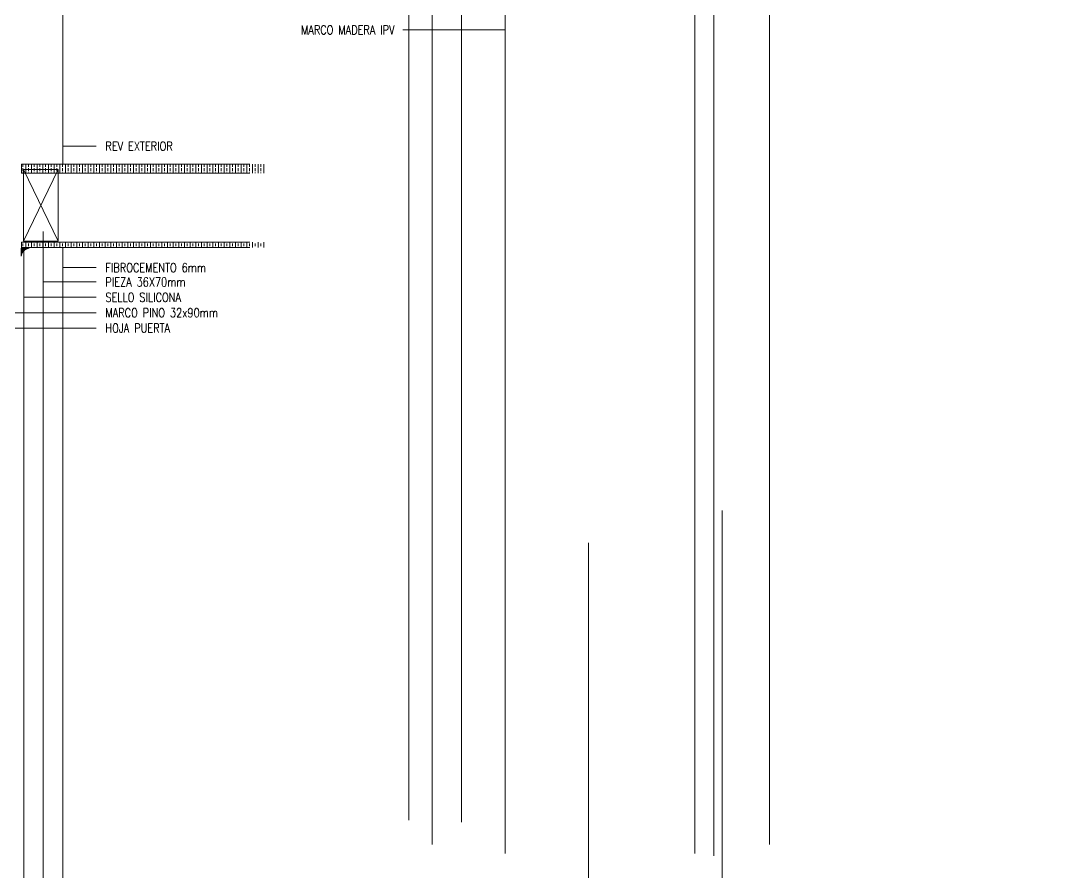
# Model space of a CAD drawing. Header units: metres. Extents: x -2 to 690, y -116 to 73.
# Drawn here: x 154.706 to 155.871, y 28.375 to 29.328 of the extents above; entities that cross this region are included whole.
import ezdxf

# ---------------------------------------------------------------- set-up
doc = ezdxf.new("R2010")
doc.units = ezdxf.units.M
doc.header["$LTSCALE"] = 5
doc.header["$MEASUREMENT"] = 0
doc.layers.get('0').update_dxf_attribs({"color": 30})
for name, color, linetype, lineweight in [('A-ANNO-SYMB', 3, 'Continuous', 18), ('A-ANNO-TEXT', 3, 'Continuous', 18), ('A-DETL-PATT', 8, 'Continuous', 18), ('A-WALL-STUD', 3, 'Continuous', 18)]:
    doc.layers.add(name, color=color, linetype=linetype, lineweight=lineweight)
doc.styles.add('E-ROMANS', font='romans.shx', dxfattribs={"width": 0.8})
doc.dimstyles.new('E-0100_TICK_12', dxfattribs={"dimscale": 0.001, "dimtxt": 120, "dimasz": 120, "dimexe": 60, "dimexo": 40, "dimgap": 60, "dimtad": 0, "dimzin": 0, "dimdsep": 46, "dimtxsty": 'E-ROMANS', "dimblk": 'OBLIQUE', "dimcen": 60, "dimclrd": 256, "dimclre": 256, "dimclrt": 256, "dimadec": 0, "dimazin": 0, "dimtfac": 1, "dimtmove": 1, "dimatfit": 3, "dimldrblk": 'OPEN90', "dimfxl": 1, "dimtfill": 1, "dimtolj": 1, "dimtzin": 0, "dimlwd": -1, "dimarcsym": 0})

# ---------------------------------------------------------------- blocks, each defined once
blk = doc.blocks.new('_Oblique')
at = {"color": 0, "linetype": 'ByBlock', "lineweight": -2}
blk.add_line((-0.5, -0.5), (0.5, 0.5), dxfattribs=at)

msp = doc.modelspace()

# ---------------------------------------------------------------- hatches: boundary and pattern name
at = {"layer": 'A-DETL-PATT'}
h = msp.add_hatch(dxfattribs=at)
h.set_pattern_fill('BRASS', color=256, scale=0.001, angle=90, style=0)
h.set_pattern_definition([(90, (178.2126773668079, -541.9208075120079), (-0.00635, 3.888253587292846e-19), []), (90, (178.2095023668079, -541.9208075120079), (-0.00635, 3.888253587292846e-19), [0.003175, -0.0015875])])
h.paths.add_polyline_path([(154.7065998509736, 29.15787938876758), (154.9799571771643, 29.15787938876758), (154.9799571771643, 29.16787938876769), (154.7065998509736, 29.16787938876746)])
h = msp.add_hatch(dxfattribs=at)
h.set_pattern_fill('BRASS', color=256, scale=0.001, angle=90, style=0)
h.set_pattern_definition([(90, (178.2126773668079, -541.83818075796), (-0.00635, 3.888253587292846e-19), []), (90, (178.2095023668079, -541.83818075796), (-0.00635, 3.888253587292846e-19), [0.003175, -0.0015875])])
h.paths.add_polyline_path([(154.7065998509736, 29.07450614281539), (154.9799571771643, 29.07450614281539), (154.9799571771643, 29.08050614281549), (154.7065998509736, 29.08050614281527)])
h = msp.add_hatch(dxfattribs=at)
h.set_pattern_fill('LINE', color=256, scale=0.0001, angle=45, style=0)
h.set_pattern_definition([(45, (-416.3860884632721, 5.571605551709975), (-0.0002245064030267288, 0.0002245064030267289), [])])
edge = h.paths.add_edge_path()
edge.add_line((154.7061897028927, 29.07391703635063), (154.7152567489514, 29.07391703635063))
edge.add_spline(control_points=[(154.7152567489513, 29.07391703635063), (154.7115621807409, 29.07318790195701), (154.709846793807, 29.07198062175145), (154.7085796850391, 29.07029701882699)], knot_values=[1, 1, 1, 1, 2, 2, 2, 2], weights=[1, 1, 1, 1], degree=3, periodic=0)
edge.add_spline(control_points=[(154.7085796850391, 29.07029701882699), (154.7072066006097, 29.0684726064194), (154.7065179655859, 29.06629962584544), (154.7061897028928, 29.06489007914048)], knot_values=[0, 0, 0, 0, 1, 1, 1, 1], weights=[1, 1, 1, 1], degree=3, periodic=0)
edge.add_line((154.7061897028928, 29.06489007914002), (154.7061897028927, 29.07391703635063))

# ---------------------------------------------------------------- linework, layer by layer
at = {"layer": 'A-ANNO-SYMB'}
for p, q in [((154.7065998509736, 29.16787938876755), (154.9625069112294, 29.16787938876755)), ((154.7065998509736, 29.15787938876755), (154.7065998509736, 29.16787938876755)), ((154.7065998509736, 29.15787938876755), (154.9625069112294, 29.15787938876755)), ((154.7065998509736, 29.07450614281539), (154.7065998509736, 29.08050614281538)), ((154.7065998509736, 29.08050614281538), (154.9625069112294, 29.08050614281538)), ((154.7152567489513, 29.07391703635063), (154.7061897028928, 29.07391703635063)), ((154.7061897028928, 29.06489007914048), (154.7061897028928, 29.07391703635063)), ((154.7065998509736, 29.07450614281539), (154.9625069112294, 29.07450614281539))]:
    msp.add_line(p, q, dxfattribs=at)
msp.add_open_spline([(154.7061897028928, 29.06489007914048), (154.7065179655859, 29.06629962584544), (154.7072066006097, 29.0684726064194), (154.7085796850391, 29.07029701882699), (154.709846793807, 29.07198062175145), (154.7115621807409, 29.07318790195701), (154.7152567489513, 29.07391703635063)], degree=3, knots=[0, 0, 0, 0, 1, 1, 1, 2, 2, 2, 2], dxfattribs=at)
at = {"layer": 'A-WALL-STUD'}
for p, q in [((154.7089285093275, 29.08169276579144), (154.747499937899, 29.16204990864856)), ((154.7089285093275, 29.16204990864856), (154.747499937899, 29.08169276579144))]:
    msp.add_line(p, q, dxfattribs=at)
msp.add_lwpolyline([(154.7089285093275, 29.08169276579144), (154.747499937899, 29.08169276579144), (154.747499937899, 29.16204990864856), (154.7089285093275, 29.16204990864856), (154.7089285093275, 29.08169276579144)], dxfattribs=at)

# ---------------------------------------------------------------- texts
at = {"layer": 'A-ANNO-TEXT', "char_height": 0.01, "style": 'E-ROMANS'}
for s, insert, attachment_point in [('MARCO MADERA IPV', (155.1247282327981, 29.31833423541615), 6), ('REV EXTERIOR', (154.8006283332947, 29.18808342862188), 4), ('FIBROCEMENTO 6mm', (154.8006283332947, 29.05201034874655), 4), ('PIEZA 36X70mm', (154.8006283332947, 29.03596647787055), 4), ('SELLO SILICONA', (154.8006283332947, 29.01873504560714), 4), ('MARCO PINO 32x90mm', (154.8006283332947, 29.00150361334373), 4), ('HOJA PUERTA', (154.8006283332947, 28.98427218108031), 4)]:
    msp.add_mtext(s, dxfattribs=dict(at, insert=insert, attachment_point=attachment_point))

# ---------------------------------------------------------------- leaders
at = {"layer": 'A-ANNO-TEXT', "annotation_type": 0, "has_hookline": 1, "hookline_direction": 1}
for points, horizontal_direction in [([(154.7528978837885, 29.16787938876755), (154.7528978837885, 29.1880490317135), (154.7902970008863, 29.1880490317135)], (-1, 0, 0)), ([(156.6608161539143, 29.40568938111135), (156.6608161539143, 29.38261737870767), (156.6007448558792, 29.3826173787077)], (1, -1.178974613411218e-12, 0)), ([(155.5448263459535, 29.40568938111135), (155.5448263459535, 29.38261737870767), (155.6048976439886, 29.3826173787077)], (-1, -1.178974613411218e-12, 0)), ([(155.4612097457291, 29.39568938111134), (155.4612097457291, 29.33861737870762), (155.6048976439887, 29.3386173787077)], (-1, -1.178974613411218e-12, 0)), ([(155.4824481883558, 29.39318938111134), (155.4824481883557, 29.36061737870752), (155.6048976439886, 29.3606173787077)], (-1, -1.178974613411218e-12, 0)), ([(156.7444327541387, 29.39568938111134), (156.7444327541387, 29.33903113448936), (156.6007448558791, 29.33903113448944)], (1, -1.178974613411218e-12, 0)), ([(156.723194311512, 29.39318938111134), (156.723194311512, 29.36103113448926), (156.6007448558791, 29.36103113448944)], (1, -1.178974613411218e-12, 0)), ([(154.7308927950418, 29.09243343362576), (154.7308927950418, 29.03600087477892), (154.7902970008863, 29.03600087477892)], (-1, 0, 0)), ([(154.6752928534295, 29.07212942681372), (154.6752928534295, 28.98430657798869), (154.7902970008863, 28.98430657798869)], (-1, 0, 0)), ([(154.6953233042425, 29.07212942681372), (154.6953233042425, 29.0015380102521), (154.7902970008863, 29.0015380102521)], (-1, 0, 0)), ([(154.7091664384531, 29.07100216673215), (154.7091664384531, 29.01876944251551), (154.7902970008863, 29.01876944251551)], (-1, 0, 0)), ([(154.7528978837885, 29.07450614281539), (154.7528978837885, 29.05204474565492), (154.7902970008863, 29.05204474565492)], (-1, 0, 0)), ([(155.4917141252332, 27.78007523584473), (155.4917141252332, 27.80951799789505), (155.5378573776311, 27.80951799789484)], (-1, 4.402534534871613e-12, 0)), ([(155.4622355834497, 27.89377581506312), (155.4941708334053, 27.9276150709865), (155.537857377631, 27.92761507098629)], (-1, 4.402534534871613e-12, 0))]:
    msp.add_leader(points, dimstyle='E-0100_TICK_12', override={"dimasz": 0.05, "dimtad": 0, "dimldrblk": 'Open90'}, dxfattribs=dict(at, horizontal_direction=horizontal_direction))
for points in [[(155.1406870308575, 29.43321522016852), (155.1406870308575, 29.38261737870751), (155.1338573955257, 29.38261737870751)], [(155.1996997083014, 29.43091477049687), (155.1996997083014, 29.33861737870751), (155.1338573955257, 29.33861737870751)], [(155.1666581821675, 29.40568938111137), (155.1666581821675, 29.36061737870751), (155.1338573955257, 29.36061737870751)], [(155.2488068511585, 29.39568938111136), (155.2488068511585, 29.31829983850777), (155.1338573955257, 29.31829983850777)], [(155.3421866680042, 27.74359075121143), (155.3421866680042, 27.77188654304382), (155.2948377352105, 27.77188654304382)]]:
    msp.add_leader(points, dimstyle='E-0100_TICK_12', override={"dimasz": 0.05, "dimtad": 0, "dimldrblk": 'Open90'}, dxfattribs=at)

doc.saveas('drawing.dxf')
